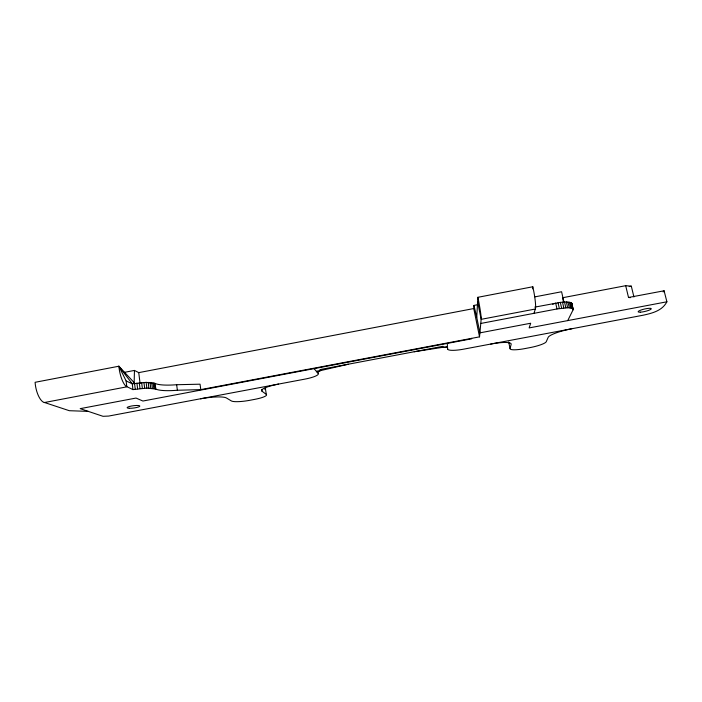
<?xml version="1.0" encoding="UTF-8"?>
<svg xmlns="http://www.w3.org/2000/svg" width="702" height="702" viewBox="0 0 702 702"><rect width="100%" height="100%" fill="white"/><g stroke="black" fill="none" stroke-linecap="round" stroke-linejoin="round"><path stroke-width="1.05" d="M317.822 371.261L318.357 373.815A16.436 3.159 -9.2 0 1 304.782 379.141L108.67 416.067L103.019 416.304L88.276 411.381L69.322 410.705L43.226 402.088A16.751 6.766 78.6 0 1 35.1 382.3L118.866 366.225L126.123 380.958L132.283 383.836L134.152 382.608L134.459 370.419L123.859 372.455M134.152 382.608L118.866 366.225A16.839 5.309 78.8 0 0 126.106 386.302L132.959 389.61L146.841 388.101L155.818 389.075A29.853 5.949 -7.7 0 0 177.378 390.251L200.798 389.619L479.527 336.855L479.914 332.862L476.737 317.286L477.869 297.306L532.8 286.767A17.304 2.132 79.4 0 1 535.363 309.012L533.941 313.346M471.639 338.346L471.612 338.812L142.927 401.035L136.021 398.06L80.212 408.643L88.276 411.381M479.527 336.855L473.762 308.555L473.955 305.423L478.22 304.607M477.869 297.306A17.243 1.123 79.3 0 1 481.212 318.655L479.914 332.862L530.677 323.236L529.141 327.922L666.9 301.79L664.092 290.786L628.518 297.472L625.684 285.696L562.574 297.745L563.513 301.904M532.546 288.838L532.8 286.767M534.766 307.125L560.328 302.387L566.356 301.948L571.209 302.685L571.902 303.554L573.086 309.819L567.725 320.621M573.086 309.819L571.902 303.554M666.9 301.79C662.17 310.837 652.219 313.206 643.19 315.207L571.876 328.738A21.885 3.949 -12.3 0 0 548.165 337.364L546.261 341.69A15.892 2.843 -11.8 0 1 529.598 347.692L524.508 348.657A15.874 2.843 -11.7 0 1 510.047 348.508L511.153 344.34A21.464 3.966 -11.4 0 0 490.751 344.05M663.127 291.953L664.092 290.786M317.058 372.121L320.735 370.551L348.315 364.215M552.667 304.256L555.686 303.132L556.984 308.959L567.664 307.757L571.726 308.134L573.209 309.292M134.459 370.419L138.75 372.63L473.762 308.555M534.924 296.858L561.591 291.751L563.934 302.15M629.176 286.583L631.317 286.179L633.932 296.981M44.261 402.562L126.825 386.837L126.123 380.958M535.363 309.012L481.186 319.331L477.606 301.86M480.782 323.455L556.984 308.959M316.4 371.367L320.735 370.551L319.928 369.585L442.971 346.305L443.067 347.411L447.534 347.464M447.472 346.586L414.233 351.746M571.876 328.738L463.908 349.113A16.664 3.22 -11.2 0 1 447.63 348.964L447.227 346.902M118.866 366.225L132.283 383.836L146.13 382.353L155.107 383.406A29.809 6.116 -7.7 0 0 176.65 384.722L200.052 384.187L200.798 389.619M625.684 285.696L631.317 286.179M628.518 297.472L630.405 297.657M261.802 389.382L262.083 391.268L266.286 394.384A15.497 2.764 -8.7 0 1 254.58 399.394L249.675 400.324A15.505 2.755 -8.6 0 1 231.388 400.947L226.448 397.99A21.209 3.8 -8.2 0 0 200.544 398.815M314.048 368.638L318.182 373.42M473.955 305.423L476.737 317.286M571.709 303.08L573.016 308.836M571.209 302.685L572.525 308.45M570.41 302.36L571.726 308.134M569.322 302.132L570.638 307.915M567.962 301.992L569.278 307.792M566.356 301.948L567.664 307.757M564.522 302L565.838 307.809M562.504 302.15L563.811 307.967M560.328 302.387L561.635 308.213M558.046 302.72L559.345 308.547M508.678 341.997L510.047 348.508M266.286 394.384L265.303 387.899A15.479 2.861 -8.6 0 1 264.856 389.452M176.65 384.722L177.378 390.251M155.107 383.406L155.818 389.075M154.238 383.064L154.958 388.75M153.089 382.783L153.808 388.487M151.676 382.572L152.395 388.285M150.026 382.423L150.746 388.153M148.166 382.353L148.885 388.092M146.13 382.353L146.841 388.101M143.945 382.432L144.656 388.188M141.655 382.581L142.357 388.338M138.75 372.63L140.075 383.415M139.294 382.801L139.996 388.566M136.916 383.081L137.618 388.855M134.556 383.432L135.258 389.206M132.283 383.836L132.959 389.61M447.271 343.418L447.63 348.964M262.083 391.268A21.086 3.879 -9 0 1 278.589 384.082M509.547 342.98A15.848 2.948 -11.8 0 1 508.704 342.383M129.326 408.292A6.458 1.167 -7.4 0 0 139.777 406.309A6.458 1.167 -7.4 0 0 131.327 406.046A6.458 1.167 -7.4 0 0 129.326 408.292M640.356 312.179A6.757 1.237 -13.2 0 0 651.158 309.029A6.757 1.237 -13.2 0 0 642.576 309.529A6.757 1.237 -13.2 0 0 640.356 312.179"/></g></svg>
